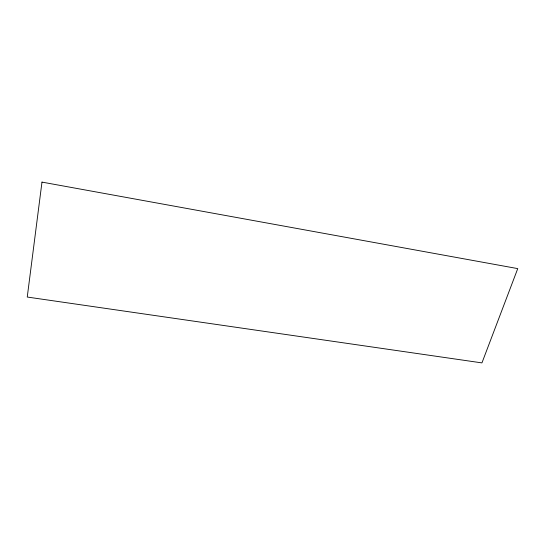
<?xml version="1.0" encoding="UTF-8"?>
<svg xmlns="http://www.w3.org/2000/svg" width="545" height="545" viewBox="0 0 545 545"><rect width="100%" height="100%" fill="white"/><g stroke="black" fill="none" stroke-linecap="round" stroke-linejoin="round"><path stroke-width="0.82" d="M41.979 182.105L27.25 297.045L481.944 362.895L517.75 268.61L41.979 182.105"/></g></svg>
